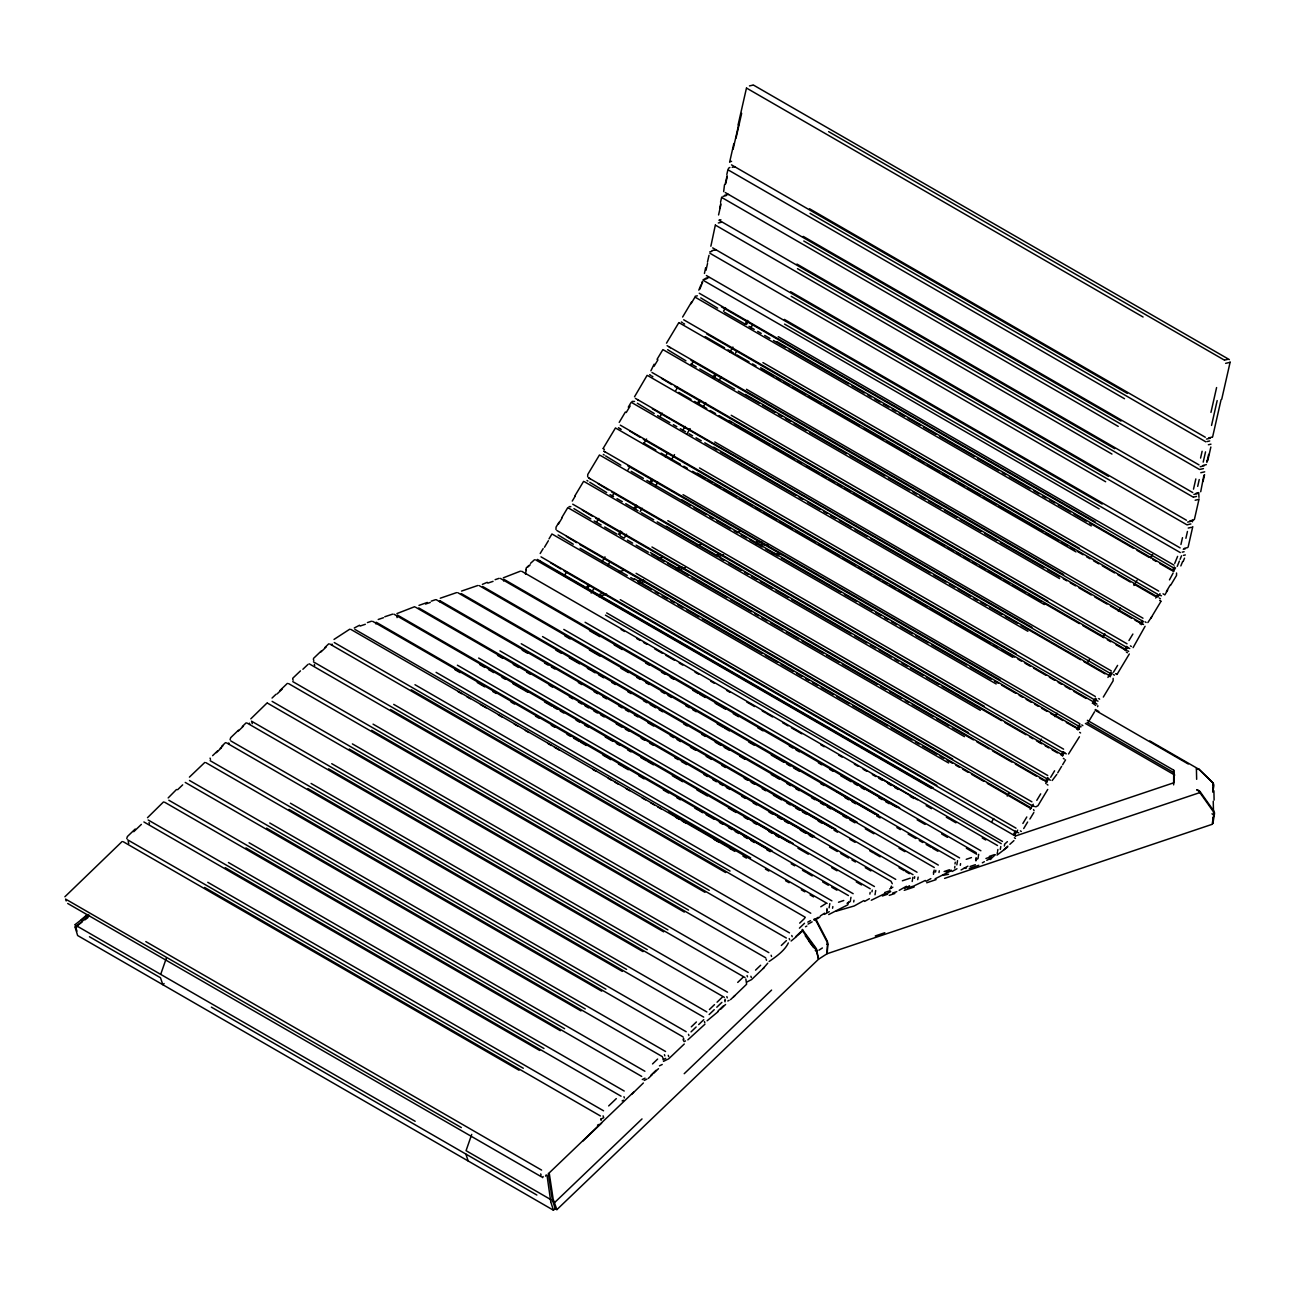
<?xml version="1.0" encoding="UTF-8"?>
<svg xmlns="http://www.w3.org/2000/svg" width="1295" height="1295" viewBox="0 0 1295 1295"><rect width="100%" height="100%" fill="white"/><g stroke="black" fill="none" stroke-linecap="round" stroke-linejoin="round"><path stroke-width="1.5" d="M892.287 883.724L891.009 881.247L772.467 812.823M547.024 1175.196L550.731 1201.582M815.332 918.883A5.245 3.545 73.3 0 1 816.983 921.263L827.052 940.72A5.261 3.448 67.4 0 1 827.715 944.508L827.197 953.703L1212.169 824.316L1213.723 814.814A5.212 3.966 61 0 0 1212.929 811.026L1199.85 792.589A5.407 4.209 59.4 0 0 1196.904 789.95M75.175 927.414L77.635 935.524L553.434 1210.21L555.086 1208.64M704.431 273.455L705.645 267.757M1213.026 785.191L1213.091 784.22A5.002 3.577 -48.8 0 0 1213.026 783.653L1212.897 783.184A5.293 3.642 -58.2 0 0 1212.266 782.164M375.89 623.915L376.019 623.073M397.031 617.618L397.306 615.918M439.572 601.722L439.701 600.88M503.609 580.986L503.739 580.144M525.948 569.8L526.256 567.89L528.975 565.429M525.511 574.235L525.819 572.325M525.98 571.37L526.288 569.46M826.728 910.223L827.003 908.475M826.76 911.793L827.052 910.045M829.124 907.827L829.399 906.128M829.545 905.286L829.82 903.586M832.572 908.248L832.847 906.565M848.176 903.797L848.452 902.113M850.556 899.815L850.281 901.514L847.059 903.311M850.685 898.973L850.961 897.289M853.713 901.935L853.988 900.252M869.884 894.117L870.159 892.417M871.972 891.818L872.247 890.134M874.999 894.78L875.274 893.097M875.42 892.255L875.695 890.555M891.041 887.803L891.316 886.104M912.182 881.49L912.457 879.807M912.603 878.949L912.878 877.265M914.416 878.35L914.691 876.666M917.718 879.629L918.139 877.104M933.436 872.765L933.566 871.923M933.468 874.335L933.744 872.652M933.889 871.794L934.164 870.11M935.557 872.053L935.832 870.353M939.005 872.474L939.28 870.79M954.998 863.911L955.273 862.227M954.625 868.022L954.901 866.339M956.843 864.898L957.118 863.198M957.264 862.357L957.539 860.657M960.291 865.319L960.566 863.635M975.863 859.297L976.139 857.614M975.912 860.867L976.187 859.184M978.275 856.885L978 858.585L975.588 859.929M978.405 856.044L978.696 854.36M997.199 853.713L997.474 852.029M997.603 851.187L997.878 849.488M1000.307 849.39L1000.776 846.525M1004.37 846.007L1004.677 844.097L1007.397 841.653M1173.642 784.883L1173.707 770.169L1087.363 720.311M1212.848 791.795L1213.787 786.097A5.212 4.468 -19.7 0 0 1212.8 782.811L1199.85 770.169A5.407 4.581 -21.2 0 0 1196.402 768.777L1196.661 779.315M1097.885 705.743L1097.61 706.665M733.504 996.891L746.616 984.232L745.855 979.004M763.208 968.482L767.741 963.205M769.101 961.473C776.093 956.73 784.867 950.514 788.331 942.922M715.423 224.666L710.858 246.244M726.819 174.517L727.984 169.337M1199.073 498.931L1194.411 519.408M720.538 202.182L721.703 197.067M724.504 184.764L723.662 191.628M729.619 162.215L733.844 143.583M738.085 124.951L746.551 87.688M707.475 262.076L709.029 255.261M719.648 208.446L720.813 203.331M725.168 184.198L727.11 175.667M733.116 149.216L738.749 124.385M706.002 270.283L707.539 263.468M718.563 214.954L720.894 204.723M725.621 183.874L727.175 177.043M735.997 138.193L741.646 113.345M1180.943 544.499L1182.497 537.668M1193.504 489.154L1195.835 478.923M1200.578 458.074L1202.116 451.259M1210.955 412.393L1216.588 387.561M1185.896 538.299L1187.45 531.468M1197.697 486.37L1199.235 479.555M1203.201 462.121L1205.532 451.874M1211.537 425.44L1217.17 400.592M1200.708 491.744L1203.913 475.249M1207.086 461.23L1208.64 454.399M1212.606 436.965L1221.072 399.718M1188.13 547.073L1192.776 526.612M1203.023 481.513L1204.577 474.682M1207.766 460.664L1210.857 447.018M1221.703 399.329L1230.201 361.888M634.518 396.788L647.144 375.291M75.239 927.058L89.436 915.29M160.693 974.374L166.375 958.073M471.736 1134.388L466.054 1150.672L550.699 1199.542M619.204 422.397L625.356 412.037M682.611 317.032L691.692 301.8M698.798 290.145L700.967 284.868M701.68 283.119L702.408 281.355M699.786 289.19L702.667 282.148M1174.727 563.39L1177.608 556.364M1177.22 566.368L1179.389 561.091M1180.101 559.327L1181.542 555.814M1180.83 565.931L1182.643 561.544M1183.177 561.48L1184.52 558.177M75.175 924.565L87.882 914.545M354.263 627.994L359.541 625.242M542.637 1177.657L543.155 1176.524M545.567 1176.119L546.085 1174.97M64.879 896.771L122.118 841.523M147.5 817.695L163.494 801.945M168.156 797.93L176.508 789.497M250.793 718.854L267.272 702.764M643.372 1082.976L631.604 1094.421M990.076 858.294L990.4 859.508L991.436 857.889M396.901 613.587L414.335 606.821M503.334 577.813L520.46 571.144M549.015 538.866L551.994 533.896M567.777 507.64L561.933 517.401M599.472 454.966L587.752 474.472L587.687 476.868M583.624 481.319L574.851 495.936M628.285 407.164L631.183 402.292M662.894 349.601L657.051 359.346M615.449 427.981L603.082 448.523M678.855 322.601L666.488 343.159M1062.628 764.73L1065.558 759.857M1129.321 653.975L1116.954 674.517M1161.016 601.285L1150.705 618.411M544.467 547.251L548.368 540.743M558.355 524.151L562.273 517.66M572.26 501.068L575.19 496.195M691.044 303.677L694.962 297.17M626.23 412.522L630.147 406.015M654.024 366.323L657.941 359.832M564.539 575.368L566.611 571.921M596.736 521.869L598.824 518.421M612.325 495.969L614.397 492.521M627.897 470.085L629.985 466.637M643.485 444.201L646.593 439.021M660.11 416.569L662.182 413.121M675.682 390.685L677.754 387.237M691.271 364.801L693.343 361.337M723.468 311.286L725.54 307.838M586.279 587.93L588.367 584.482M601.867 562.03L604.992 556.866M618.492 534.414L620.564 530.966M634.064 508.53L636.153 505.082M649.653 482.647L651.725 479.182M665.225 456.747L667.313 453.299M697.438 403.247L699.51 399.783M713.011 377.347L715.083 373.899M745.208 323.847L747.296 320.383M587.477 588.707L589.549 585.259M619.674 535.191L621.762 531.743M635.262 509.307L637.334 505.859M650.835 483.423L652.923 479.959M683.048 429.908L685.12 426.46M698.62 404.024L700.692 400.56M714.209 378.124L716.281 374.676M729.781 352.24L732.905 347.06M746.406 324.624L748.478 321.16M591.151 593.078L594.275 587.881M607.824 565.381L609.896 561.917M624.481 537.684L626.57 534.22M640.118 511.719L642.207 508.255M655.739 485.754L657.828 482.29M671.377 459.79L674.501 454.594M686.997 433.809L690.122 428.629M703.671 406.112L705.743 402.648M719.292 380.147L721.38 376.683M734.912 354.183L737.001 350.718M750.55 328.218L752.622 324.754M991.646 821.953L993.718 818.505M1007.219 796.069L1009.307 792.621M1039.432 742.553L1041.504 739.105M1055.004 716.669L1057.076 713.221M1087.201 663.169L1089.289 659.705M1102.79 637.269L1104.862 633.822M1118.362 611.386L1120.45 607.922M1133.951 585.486L1137.059 580.306M1150.575 557.87L1152.647 554.422M1128.965 640.539L1132.882 634.048M1013.386 834.514L1015.474 831.066M1045.583 780.998L1047.671 777.55M1061.172 755.115L1063.244 751.667M1076.76 729.231L1079.868 724.051M1092.332 703.331L1095.457 698.151M1107.921 677.447L1111.029 672.267M1124.529 649.831L1126.618 646.367M1140.118 623.931L1142.19 620.483M1155.69 598.047L1157.779 594.599M1172.315 570.431L1174.387 566.983M1014.584 835.291L1017.692 830.111M1030.156 809.407L1033.281 804.227M1045.745 783.507L1048.853 778.327M1062.369 755.891L1064.441 752.444M1077.942 730.008L1080.014 726.544M1093.53 704.108L1096.638 698.928M1110.139 676.492L1112.227 673.044M1125.727 650.608L1127.799 647.144M1141.3 624.708L1143.388 621.26M1157.924 597.092L1159.996 593.644M1173.513 571.208L1175.585 567.76M1113.473 672.251L1117.601 665.387M1022.888 823.458L1026.805 816.967M1036.793 800.375L1040.694 793.867M1050.682 777.275L1054.599 770.784M1169.466 579.885L1173.157 572.973M1023.714 828.525L1027.631 822.034M1151.757 616.711L1147.856 622.555M1166.39 591.443L1170.292 584.952M1029.913 819.039L1033.831 812.532M1047.72 789.448L1037.975 805.684L1035.741 806.882M1057.707 772.856L1061.625 766.349M1079.431 736.758L1068.537 753.998M1103.308 697.066L1113.117 680.83L1113.15 678.37M1088.35 722.076L1094.534 711.797M1170.664 585.21L1176.524 575.466L1176.556 573.005M1133.093 647.629L1145.088 626.278M1164.788 594.955L1167.734 590.083M1056.769 774.475L1052.188 780.496M654.121 364.219L650.883 370.807M540.193 553.499L543.155 548.611M559.003 522.273L556.041 527.146L555.976 529.542M334.013 639.422L349.747 629.192M482.387 584.369L487.26 582.313M728.454 168.318L729.878 167.444M287.393 683.371L279.801 690.64M324.948 647.451L328.72 643.825M684.262 1044.013L668.56 1058.954M704.917 1024.248L687.839 1039.869M135.198 829.043L127.396 836.521L126.764 838.593M204.82 762.415L189.41 777.129M221.655 746.292L225.476 742.634M238.49 730.186L230.688 737.664L230.057 739.753M242.311 726.527L246.131 722.869M300.472 670.875L292.767 678.224M313.487 658.427L321.128 651.11M212.607 755.665L217.706 750.792M220.247 748.348L222.805 745.904M238.361 731.011L243.46 726.139M277.13 693.91L282.229 689.037M302.884 669.272L307.983 664.4M320.998 651.935L326.097 647.063M133.725 831.714L141.365 824.397M177.593 789.74L182.676 784.867M216.362 752.638L221.445 747.765M81.002 920.34L86.83 914.756M164.093 983.536L162.846 984.718L160.467 977.741L89.468 936.754M608.666 1105.93L616.307 1098.613M652.534 1063.94L657.633 1059.067M691.303 1026.838L696.402 1021.965M709.417 1009.517L714.5 1004.629M717.058 1002.2L722.157 997.312M737.713 982.419L742.812 977.547M799.695 923.108L804.778 918.236M691.028 1031.888L696.127 1027M698.685 1024.572L703.768 1019.683M709.142 1014.552L714.241 1009.679M716.783 1007.235L721.882 1002.362M755.552 970.133L760.651 965.261M781.322 945.48L786.405 940.607M799.42 928.159L804.519 923.27M650.98 1075.141L656.079 1070.269M718.061 1010.958L723.16 1006.085M795.599 936.754L800.698 931.882M815.267 950.449L816.999 951.453L818.424 959.336L556.882 1209.627L553.159 1199.121L549.209 1172.914L633.579 1092.171M582.766 1141.154L601.625 1123.105M653.408 1073.539L658.507 1068.666M718.061 1011.686L707.119 1020.784M720.489 1009.355L725.572 1004.483M764.341 967.381L751.602 979.57L747.053 981.918M798.028 935.152L803.11 930.279M684.213 1073.701L771.593 990.076M642.012 1118.929L554.503 1202.667L552.479 1200.805L548.352 1173.335M734.896 995.564L730.526 999.643M796.878 936.253L791.132 941.012M648.309 1078.411L652.275 1074.64M272.047 698.054L275.981 694.298M534.479 559.748L530.513 563.325M527.518 567.226L530.238 564.782M990.934 858.731L995.256 854.797M1003.738 849.828L1007.818 846.137M1009.857 844.308L1013.936 840.633M1007.639 847.027L997.02 855.121M77.603 925.504L82.054 922.056M85.033 919.838L88.011 917.524M820.771 906.808L825.789 903.586M813.924 920.033L818.197 917.297M820.334 915.921L824.624 913.169M815.623 919.741L819.897 917.006M818.942 950.19L822.39 947.972M695.188 296.247L697.357 295.81M418.981 605.38L427.334 602.45M440.268 598.225L456.601 592.608M461.554 591.07L477.79 585.502M824.429 914.383L829.253 911.68M863.878 900.575L854.214 905.966L836.295 911.162M864.591 901.417L869.414 898.714M889.633 889.001L892.854 887.205M885.165 893.42L871.276 900.252M885.877 894.262L890.701 891.559M899.216 890.312L906.451 886.266M904.736 888.451L909.576 885.764M925.326 880.454L913.849 885.942M926.022 881.296L930.862 878.609M951.436 870.612L935.136 878.787M952.149 871.454L956.973 868.751M967.899 866.145L961.068 869.965M986.774 860.349L991.598 857.646M982.355 862.81L984.362 861.693M847.836 904.817L828.703 914.561M807.805 922.105L810.524 920.615M808.048 924.096L812.127 921.862M805.458 926.751L806.834 926.071M727.774 1001.003L729.15 1000.323M684.116 1041.601L685.492 1040.921M662.943 1059.747L665.711 1058.387M663.461 1061.366L667.589 1059.326M659.463 1065.834L662.231 1064.474M642.288 1079.528L645.039 1078.168M644.182 1080.451L646.933 1079.091M622.134 1100.912L623.526 1100.232M600.977 1119.058L603.729 1117.698L603.098 1115.837M597.497 1125.145L598.873 1124.465M367.408 622.604L371.455 621.228M892.563 893.097L896.787 891.656M384.761 616.76L392.644 614.121M431.267 601.139L435.622 599.666M495.127 579.674L499.077 578.347M378.221 619.479L383.466 617.715M360.091 626.052L365.336 624.287M425.521 604.053L430.248 602.466M487.81 583.122L493.055 581.358M618.735 571.953L624.481 570.027M658.151 558.712L662.571 557.222M696.856 545.697L701.307 544.191M736.855 532.245L740.724 530.95M597.594 595.053L603.341 593.126M643.534 579.61L637.787 581.552L651.741 589.662M676.071 568.683L681.817 566.741M716.281 555.166L720.101 553.888M598.954 596.655L606.61 594.081M639.196 583.122L644.942 581.196M677.528 570.237L685.201 567.663M717.786 556.721L723.533 554.778M1015.134 836.117L1173.998 782.714L1173.707 770.169M838.512 902.259L843.757 900.494M902.372 880.794L910.255 878.156M966.232 859.33L971.477 857.565M944.12 871.551L949.365 869.787M989.315 856.367L994.56 854.603M884.744 892.498L889.989 890.733M945.981 871.923L951.226 870.159M985.932 858.488L991.177 856.723M882.332 895.994L887.577 894.23M970.101 866.484L975.362 864.72M907.585 888.03L912.829 886.266M889.244 895.379L894.861 893.485M904.234 890.329L914.14 887.01M926.718 882.769L936.091 879.629M969.291 868.476L978.793 865.27M944.589 878.382L1199.85 792.589M875.258 935.961L884.825 932.74M942.728 875.388L948.555 874.271M966.183 868.33L964.03 868.233M632.09 401.401L634.55 401.434M749.465 85.907L752.703 85.179M730.283 161.648L731.578 161.341M732.193 167.33L734.783 166.731M724.617 195.302L728.502 194.412M723.015 196.354L726.252 195.61M719.599 220.053L720.894 219.745M718.32 222.967L721.574 222.222M712.04 250.631L713.982 250.194M714.63 250.032L715.925 249.741M709.789 251.845L711.748 251.392M705.37 278.393L706.633 278.101M707.264 277.956L709.158 277.518M703.12 279.607L704.383 279.315M705.014 279.17L706.908 278.733M1225.054 359.978L1227.644 359.379M1225.637 363.345L1229.538 362.454M1208.721 437.856L1210.016 437.564M1210.663 437.419L1211.958 437.111M1206.471 439.07L1210.356 438.179M1207.134 441.546L1209.724 440.947M1208.381 444.752L1210.971 444.169M1203.071 465.374L1206.325 464.646M1200.19 466.734L1204.075 465.844M1200.206 469.357L1203.444 468.612M1200.789 472.724L1204.69 471.833M1196.143 493.201L1198.085 492.747M1193.893 494.399L1195.852 493.962M1196.499 493.816L1197.794 493.508M1193.925 497.021L1196.515 496.438M1195.156 500.242L1198.393 499.498M1189.862 520.865L1193.747 519.975M1187.612 522.079L1191.497 521.189M1187.628 524.685L1188.923 524.394M1189.571 524.248L1190.882 523.957M1188.227 528.052L1191.465 527.324M1184.213 548.384L1187.466 547.639M1183.274 549.29L1185.216 548.853M1182.206 552.156L1184.099 551.735M1183.452 555.377L1185.346 554.956M569.039 506.604L570.852 506.669M756.474 541.65L762.334 542.395M756.118 543.835L767.854 545.308M772.095 553.273L781.953 554.503M1172.525 570.787L1173.788 571.305M1160.158 595.279L1161.421 595.797M1142.093 623.996L1134.954 620.175M1126.553 647.176L1127.815 647.694M1128.447 647.953L1129.726 648.487M1126.116 650.381L1116.08 644.797M1108.488 675.893L1110.382 676.67M1094.858 699.85L1096.12 700.385M1096.752 700.644L1098.014 701.162M1078.686 729.36L1066.303 722.513M1063.146 752.541L1064.409 753.059M1065.04 753.334L1066.303 753.852M1061.56 755.179L1062.823 755.697M1047.299 778.878L1048.562 779.412M1049.193 779.671L1050.455 780.189M1045.081 781.257L1046.975 782.05M1031.435 805.231L1032.714 805.749M1033.345 806.008L1034.608 806.542M1029.849 807.853L1031.128 808.388M1015.588 831.568L1016.85 832.086M1017.481 832.361L1018.744 832.879M753.35 85.017L1229.327 359.605M828.622 131.621L1224.406 360.123M747.296 88.513L1143.08 317.016M809.521 208.738L1205.305 437.241M731.529 164.87L1127.314 393.372M810.055 213.335L1205.839 441.838M728.729 170.228L1124.513 398.73M803.24 236.402L1199.024 464.905M725.232 192.534L1121.033 421.037M803.774 240.999L1199.558 469.502M722.448 197.892L1118.232 426.395M796.943 264.067L1192.744 492.569M718.952 220.199L1114.736 448.701M797.477 268.664L1193.278 497.167M716.151 225.557L1111.952 454.059M790.662 291.731L1186.447 520.234M712.671 247.863L1108.455 476.366M791.196 296.328L1186.981 524.847M709.87 253.221L1105.655 481.74M784.381 319.396L1180.166 547.914M706.39 275.527L1102.174 504.046M784.527 324.09L1180.312 552.593M703.379 280.4L1099.18 508.903M778.214 336.651L1174.015 565.154M699.268 293.253L1095.068 521.755M721.477 306.866L1173.286 567.712M777.129 341.767L1172.914 570.286M724.504 312.224L745.483 324.333M748.979 326.34L754.208 329.367M757.704 331.39L761.201 333.414M764.697 335.421L769.942 338.448M773.439 340.472L785.677 347.529M789.173 349.553L848.581 383.854M852.078 385.878L864.315 392.935M867.812 394.959L871.308 396.982M874.805 398.989L880.05 402.017M883.546 404.04L888.775 407.067M892.271 409.09L895.768 411.098M899.264 413.121L904.509 416.148M908.005 418.155L920.243 425.229M923.74 427.237L935.961 434.311M939.458 436.318L974.423 456.504M977.903 458.527L998.882 470.635M1002.379 472.643L1005.875 474.666M1009.372 476.69L1030.334 488.798M1033.831 490.805L1039.076 493.832M1042.572 495.855L1046.069 497.879M1049.565 499.886L1054.81 502.913M1058.306 504.937L1070.528 511.994M1074.024 514.018L1086.262 521.076M1089.759 523.099L1133.449 548.319M1136.945 550.343L1149.183 557.4M1152.679 559.424L1156.176 561.447M1159.656 563.454L1171.894 570.512M695.512 297.397L1091.296 525.916M762.933 362.6L1158.717 591.103M683.695 319.784L1079.48 548.287M706.746 333.916L1157.633 594.227M760.683 367.748L1157.196 596.671M705.273 336.635L724.52 347.74M728.017 349.763L733.261 352.79M736.758 354.814L748.996 361.872M752.492 363.895L755.989 365.918M761.25 368.945L773.487 376.019M776.984 378.043L780.48 380.05M783.977 382.074L789.222 385.101M792.718 387.124L804.972 394.198M808.468 396.205L820.706 403.279M824.203 405.303L859.184 425.488M864.429 428.532L883.676 439.636M887.172 441.66L908.167 453.768M911.664 455.791L915.16 457.815M918.657 459.822L923.902 462.865M927.398 464.873L939.652 471.947M943.148 473.97L948.393 476.997M951.89 479.021L955.386 481.028M958.883 483.051L964.127 486.078M967.624 488.102L979.878 495.176M983.374 497.199L995.612 504.257M999.109 506.28L1042.831 531.517M1046.328 533.54L1058.582 540.614M1062.078 542.637L1067.323 545.664M1070.819 547.688L1074.316 549.695M1077.812 551.719L1083.057 554.746M1086.57 556.769L1090.066 558.792M1093.563 560.8L1098.807 563.843M1102.304 565.85L1114.542 572.924M1118.038 574.948L1130.292 582.005M1133.789 584.029L1154.768 596.153M679.535 322.973L1076.048 551.897M746.47 389.293L1142.983 618.217M667.119 345.684L1063.632 574.608M691.012 360.35L1142.255 620.872M745.418 394.457L1141.203 622.96M691.044 363.895L696.289 366.922M699.786 368.945L734.751 389.115M738.231 391.139L759.21 403.247M762.706 405.27L774.944 412.328M778.441 414.351L781.921 416.359M785.417 418.382L790.662 421.409M794.159 423.433L806.396 430.49M809.893 432.514L846.59 453.687M850.087 455.71L885.035 475.896M888.532 477.904L909.511 490.012M913.007 492.035L916.504 494.059M919.984 496.066L925.229 499.093M928.725 501.116L940.963 508.174M944.46 510.198L956.697 517.255M960.194 519.279L981.157 531.387M984.653 533.41L996.891 540.468M1000.387 542.492L1044.078 567.712M1047.574 569.735L1059.796 576.793M1063.292 578.816L1066.789 580.824M1070.285 582.847L1075.53 585.874M1079.026 587.898L1091.264 594.955M1094.761 596.963L1106.982 604.037M1110.479 606.044L1131.458 618.152M663.801 350.087L1059.585 578.59M731.222 415.274L1127.022 643.793M652 372.458L1047.784 600.977M675.035 386.59L1125.922 646.917M728.972 420.438L1125.484 649.362M678.823 392.353L691.061 399.41M694.557 401.434L706.795 408.508M710.291 410.531L715.552 413.558M719.049 415.566L731.286 422.639M734.783 424.663L769.764 444.865M773.261 446.872L794.256 458.997M797.752 461.02L801.249 463.027M806.494 466.07L818.731 473.128M822.244 475.152L825.741 477.175M829.237 479.182L834.482 482.226M837.978 484.233L841.475 486.256M844.971 488.28L850.216 491.307M853.713 493.33L865.966 500.388M869.463 502.411L906.192 523.617M909.689 525.64L928.92 536.745M932.432 538.769L944.67 545.842M948.167 547.85L953.411 550.877M956.908 552.9L960.404 554.924M963.901 556.947L969.162 559.974M972.658 561.998L976.155 564.005M979.651 566.028L984.896 569.055M988.393 571.079L1000.63 578.153M1004.143 580.176L1009.388 583.203M1012.884 585.21L1025.122 592.284M1028.619 594.308L1040.872 601.382M1044.369 603.389L1079.35 623.591M1082.847 625.615L1103.826 637.723M1107.322 639.746L1110.819 641.77M647.824 375.647L1044.337 604.571M714.775 441.983L1111.288 670.907M635.408 398.358L1031.921 627.282M1110.543 673.546L652.405 408.832M713.707 447.147L1109.507 675.65M657.601 415.566L669.839 422.639M673.335 424.647L676.816 426.67M680.312 428.694L685.557 431.721M689.053 433.728L692.55 435.751M696.046 437.775L701.291 440.802M704.788 442.809L717.025 449.883M720.522 451.89L795.664 495.273M799.161 497.296L802.657 499.32M807.902 502.347L820.123 509.404M823.62 511.428L827.116 513.435M830.613 515.459L835.858 518.486M839.354 520.509L851.592 527.567M855.088 529.59L867.31 536.648M870.807 538.671L930.231 572.973M933.727 574.996L945.965 582.054M949.445 584.077L954.69 587.104M958.187 589.112L970.424 596.186M973.921 598.193L977.417 600.216M980.914 602.24L986.159 605.267M989.655 607.274L1001.877 614.348M1005.373 616.355L1017.611 623.413M1021.107 625.436L1080.532 659.738M1084.028 661.761L1104.991 673.869M632.09 402.777L1027.89 631.28M699.527 467.964L1095.311 696.467M620.289 425.148L1016.073 653.651M643.34 439.28L1094.226 699.591M697.277 473.128L1093.789 702.052M643.615 443.019L655.853 450.077M661.097 453.104L680.344 464.225M683.841 466.232L687.337 468.256M692.582 471.283L704.836 478.357M708.333 480.38L711.829 482.387M715.326 484.411L720.57 487.438M724.067 489.461L736.305 496.535M739.817 498.559L752.055 505.617M755.552 507.64L760.796 510.667M764.293 512.691L776.547 519.764M780.043 521.772L792.281 528.846M795.778 530.869L815.024 541.974M818.521 543.997L839.5 556.105M842.996 558.129L855.25 565.203M858.747 567.21L862.243 569.233M867.488 572.26L870.985 574.284M874.481 576.307L879.726 579.334M883.222 581.358L886.735 583.365M890.232 585.389L895.476 588.416M898.973 590.439L911.211 597.513M914.707 599.536L926.961 606.594M930.457 608.618L951.436 620.742M954.933 622.749L989.914 642.951M993.411 644.975L996.923 646.982M1002.168 650.025L1014.406 657.083M1017.902 659.106L1021.399 661.13M1024.895 663.153L1030.14 666.18M1033.653 668.188L1045.891 675.262M1049.387 677.285L1054.632 680.312M1058.128 682.335L1061.625 684.359M1065.121 686.366L1070.382 689.393M1073.879 691.417L1086.117 698.491M616.129 428.337L1012.641 657.261M1095.376 709.514L1098.872 711.538M1149.766 740.918L1199.316 769.521L1212.266 782.148M1095.133 710.227L1188.26 764.001M1087.007 722.497L1173.351 772.354M1085.404 723.452L1174.743 775.041M683.064 494.674L1079.577 723.597M603.697 451.048L1000.209 679.972M627.589 465.714L1078.848 726.236M682.012 499.821L1077.796 728.324M631.134 471.283L643.372 478.341M646.869 480.364L690.559 505.584M694.055 507.608L706.293 514.665M709.773 516.689L713.27 518.696M716.766 520.72L730.752 528.797M734.249 530.804L737.745 532.828M741.242 534.851L746.487 537.878M749.983 539.885L762.205 546.959M765.701 548.967L777.939 556.041M781.435 558.048L840.86 592.365M844.34 594.373L856.578 601.447M860.074 603.454L872.312 610.528M875.808 612.535L881.053 615.562M884.55 617.585L888.046 619.609M891.527 621.616L896.771 624.643M900.268 626.667L912.506 633.724M916.002 635.748L928.24 642.806M931.736 644.829L966.685 664.999M970.182 667.022L991.144 679.13M994.641 681.154L998.137 683.161M1001.634 685.184L1015.62 693.262M1019.116 695.269L1022.613 697.293M1026.093 699.316L1031.338 702.343M1034.834 704.351L1038.331 706.374M1041.827 708.397L1047.072 711.424M1050.569 713.432L1062.806 720.506M600.394 455.452L996.179 683.954M1211.99 813.81L1213.723 814.814M667.815 520.655L1063.6 749.158M588.577 477.839L984.362 706.342M611.628 491.954L1062.515 752.282M666.148 526.175L1061.949 754.677M610.042 494.593L613.539 496.616M617.035 498.64L622.28 501.667M625.776 503.674L637.998 510.748M641.494 512.755L653.732 519.813M657.229 521.836L716.653 556.138M720.149 558.161L723.63 560.185M728.875 563.212L741.112 570.269M744.609 572.293L748.105 574.3M751.602 576.324L756.847 579.351M760.343 581.374L772.565 588.432M776.061 590.455L788.299 597.513M791.795 599.536L851.22 633.838M854.716 635.861L866.938 642.919M870.434 644.942L875.679 647.969M879.175 649.977L891.413 657.051M894.91 659.058L898.406 661.081M901.903 663.089L907.131 666.116M910.628 668.139L922.866 675.197M926.362 677.22L938.6 684.278M942.096 686.301L1001.504 720.603M1005.001 722.626L1025.98 734.734M1029.476 736.758L1032.973 738.765M1036.469 740.789L1041.698 743.816M1045.194 745.839L1048.691 747.846M1052.188 749.87L1057.432 752.897M584.531 481.789L980.331 710.308M651.968 546.992L1047.752 775.495M572.73 504.176L968.514 732.679M595.781 518.308L1046.668 778.619M650.3 552.512L1046.085 781.014M594.195 520.946L601.188 524.977M604.668 527L616.906 534.058M620.402 536.065L623.899 538.089M627.395 540.112L632.64 543.139M636.136 545.146L648.358 552.22M651.854 554.228L664.092 561.302M667.589 563.309L688.568 575.417M692.064 577.441L727.013 597.626M730.509 599.634L751.472 611.742M754.969 613.765L758.465 615.789M761.962 617.796L767.207 620.823M770.703 622.846L782.941 629.904M786.421 631.928L798.659 638.985M802.155 641.009L823.134 653.117M826.631 655.14L838.852 662.198M842.349 664.222L877.298 684.391M880.794 686.415L886.039 689.442M889.535 691.449L901.773 698.523M905.27 700.53L908.766 702.554M912.263 704.577L933.226 716.685M936.722 718.693L948.96 725.767M952.456 727.774L973.419 739.882M976.916 741.905L989.153 748.963M992.65 750.987L1011.864 762.091M1015.361 764.099L1036.34 776.207M1039.836 778.23L1043.333 780.254M568.683 508.142L964.467 736.645M636.104 573.329L1031.905 801.832M556.882 530.513L952.667 759.016M579.917 544.645L1030.804 804.956M634.453 578.849L1030.237 807.352M580.079 548.287L627.266 575.53M630.762 577.554L634.259 579.561M655.238 591.669L658.734 593.693M662.231 595.716L667.459 598.743M670.956 600.75L674.452 602.774M677.949 604.797L683.193 607.824M686.69 609.832L698.928 616.906M702.424 618.913L761.832 653.23M765.329 655.238L777.567 662.312M781.063 664.319L793.301 671.393M796.797 673.4L802.026 676.427M805.522 678.45L809.019 680.474M812.515 682.481L817.76 685.508M821.257 687.532L833.494 694.589M836.991 696.613L849.212 703.671M852.709 705.694L887.674 725.864M891.154 727.887L912.133 739.995M915.63 742.019L919.126 744.026M922.623 746.049L936.593 754.127M940.089 756.134L943.586 758.158M947.082 760.181L952.327 763.208M955.823 765.216L959.32 767.239M962.816 769.262L968.061 772.289M971.558 774.297L983.779 781.371M987.276 783.378L1029.217 807.594M552.835 534.479L948.62 762.982M620.256 599.682L1016.041 828.185M541.019 556.85L936.819 785.369M564.07 570.982L1014.956 831.309M537.425 559.424L933.209 787.927M556.85 571.354L570.868 579.448M574.219 581.374L732.274 672.623M733.617 673.4L739.218 676.637M742.375 678.467L857.873 745.143M860.786 746.827L1013.629 835.065M535.677 559.877L931.477 788.38M606.675 612.923L1002.476 841.442M605.445 615.157L1001.245 843.676M878.9 777.049L997.538 845.538M521.691 571.257L917.475 799.776M621.131 629.5L624.562 631.474M636.622 638.435L640.054 640.426M643.502 642.401L646.933 644.392M654.736 648.892L658.232 650.916M658.977 651.353L662.425 653.344M665.873 655.319L674.468 660.288M679.26 663.056L682.756 665.08M695.01 672.154L698.572 674.193M710.777 681.251L714.273 683.274M726.544 690.348L730.04 692.372M746.746 702.019L750.193 704.011M751.051 704.512L754.564 706.536M762.237 710.955L765.669 712.946M766.818 713.61L772.565 716.928M782.585 722.707L788.04 725.864M791.488 727.855L801.848 733.828M820.739 744.738L824.187 746.729M838.626 755.066L842.122 757.089M854.376 764.163L857.889 766.187M863.134 769.214L866.646 771.237M872.361 774.539L875.808 776.531M878.9 778.311L882.397 780.335M887.852 783.491L891.3 785.466M894.667 787.409L898.18 789.448M910.223 796.409L913.93 798.529M926.184 805.62L931.445 808.647M946.354 817.258L949.802 819.249M950.708 819.767L955.953 822.811M982.225 837.962L985.722 839.986M585.097 622.264L980.882 850.766M503.884 579.302L899.669 807.805M857.614 784.203L976.252 852.693M500.404 578.412L896.189 806.931M589.516 630.681L599.844 636.654M614.186 644.926L622.215 649.556M645.703 663.121L649.216 665.144M661.47 672.234L664.966 674.258M670.227 677.285L673.837 679.373M692.76 690.3L698.248 693.456M699.64 694.266L705.257 697.503M715.131 703.217L725.459 709.174M733.278 713.691L738.522 716.718M757.785 727.839L763.046 730.866M789.319 746.033L792.815 748.057M796.02 749.902L799.452 751.893M818.391 762.82L821.823 764.811M829.593 769.295L833.09 771.318M840.746 775.737L851.074 781.694M854.117 783.443L857.614 785.466M861.11 787.49L864.623 789.513M878.625 797.607L882.138 799.63M885.634 801.654L889.131 803.677M917.151 819.848L925.067 824.413M941.675 833.996L947.438 837.331M966.378 848.257L976.705 854.231M563.811 629.419L959.595 857.921M482.598 586.457L878.382 814.96M836.327 791.358L954.933 859.815M479.118 585.567L874.902 814.086M564.879 635.91L570.124 638.937M589.403 650.058L599.909 656.128M620.92 668.269L628.463 672.607M636.687 677.366L640.183 679.389M645.671 682.546L649.103 684.537M661.146 691.498L664.707 693.537M668.042 695.464L671.474 697.455M685.719 705.678L689.215 707.701M692.728 709.709L696.224 711.732M717.236 723.873L723.096 727.256M724.245 727.919L729.49 730.947M748.769 742.067L754.078 745.143M771.286 755.082L783.783 762.286M786.777 764.018L790.209 766.009M793.657 767.984L799.549 771.399M820.561 783.524L824.073 785.547M845.085 797.688L848.727 799.776M852.094 801.718L855.59 803.742M876.602 815.882L880.114 817.906M896.901 827.602L900.349 829.593M908.135 834.077L915.84 838.529M919.272 840.52L922.72 842.511M926.152 844.486L931.315 847.464M932.643 848.241L937.904 851.268M542.524 636.573L938.308 865.076M461.311 593.612L857.096 822.115M815.041 798.513L934.294 867.52M457.831 592.721L853.615 821.24M555.846 650.139L561.107 653.166M569.314 657.909L579.642 663.866M587.38 668.333L590.876 670.357M591.685 670.826L595.117 672.817M598.565 674.808L603.729 677.787M611.887 682.497L615.4 684.521M627.654 691.595L631.151 693.618M643.421 700.692L646.917 702.716M650.187 704.609L655.675 707.766M659.171 709.789L662.684 711.813M683.695 723.954L687.192 725.977M701.809 734.411L705.257 736.402M715.212 742.148L720.748 745.337M724.18 747.328L729.344 750.307M739.736 756.296L744.981 759.339M771.253 774.507L774.766 776.531M775.802 777.129L779.25 779.121M787.02 783.604L790.517 785.628M795.778 788.655L799.274 790.678M811.528 797.752L815.041 799.776M820.544 802.965L823.992 804.956M827.295 806.85L830.807 808.873M842.915 815.882L846.558 817.987M849.811 819.848L854.959 822.827M865.287 828.8L873.898 833.77M899.102 848.306L904.865 851.641M521.237 643.728L917.022 872.231M440.025 600.767L835.809 829.269M793.754 805.668L913.007 874.675M436.544 599.876L832.329 828.395M522.209 650.171L527.551 653.247M544.58 663.072L548.028 665.063M551.46 667.054L554.908 669.046M578.347 682.578L581.843 684.586M594.114 691.676L597.61 693.699M602.855 696.726L606.529 698.847M618.573 705.807L622.134 707.847M625.469 709.773L628.901 711.764M634.388 714.921L637.885 716.944M647.84 722.691L653.651 726.042M670.195 735.609L673.643 737.6M677.091 739.574L680.522 741.566M690.429 747.28L695.674 750.307M706.18 756.377L711.441 759.42M721.946 765.474L725.459 767.498M744.204 778.327L747.636 780.318M751.084 782.293L754.516 784.284M762.221 788.736L765.733 790.759M773.455 795.211L781.5 799.857M786.745 802.884L790.241 804.907M795.826 808.129L799.258 810.12M802.511 811.997L806.154 814.086M818.262 821.095L821.775 823.118M834.029 830.192L837.525 832.216M849.795 839.289L855.04 842.317M869.819 850.847L873.251 852.838M874.303 853.437L880.147 856.804M899.07 867.747L904.234 870.726M905.836 871.648L909.333 873.672M499.951 650.883L895.735 879.386M418.738 607.922L814.523 836.424M415.258 607.031L811.042 835.55M497.507 655.351L502.768 658.378M513.273 664.448L518.534 667.475M526.741 672.218L530.173 674.209M549.112 685.136L552.544 687.127M569.314 696.807L572.811 698.831M578.363 702.019L581.811 704.011M585.081 705.904L588.577 707.928M593.838 710.955L597.335 712.978M600.734 714.937L604.182 716.928M616.226 723.889L621.859 727.142M625.356 729.166L628.852 731.173M641.122 738.263L644.619 740.287M649.88 743.314L653.376 745.337M674.727 757.656L678.175 759.647M681.397 761.509L686.658 764.552M703.978 774.556L707.426 776.547M712.914 779.719L716.426 781.743M719.47 783.491L722.918 785.482M726.349 787.473L729.797 789.448M741.841 796.409L745.289 798.4M753.204 802.965L756.701 804.988M768.955 812.062L772.467 814.086M777.712 817.129L781.419 819.266M784.721 821.159L788.218 823.183M800.342 830.192L805.733 833.3M809.245 835.324L812.742 837.347M829.593 847.076L833.041 849.067M833.753 849.471L837.266 851.495M840.763 853.518L848.533 858.002M851.964 859.993L855.412 861.984M865.287 867.682L870.904 870.92M478.664 658.038L874.449 886.541M397.452 615.076L793.236 843.579M751.181 819.978L870.24 888.775M393.971 614.186L789.756 842.705M479.636 664.481L484.799 667.459M488.49 669.58L493.735 672.607M502.007 677.382L505.455 679.373M512.998 683.744L523.504 689.798M524.378 690.3L527.826 692.291M544.531 701.939L551.913 706.196M553.629 707.199L557.077 709.174M560.282 711.036L563.794 713.059M576.048 720.133L579.545 722.157M584.806 725.184L588.302 727.207M605.251 737.001L612.826 741.371M616.323 743.395L619.836 745.418M627.622 749.918L631.07 751.909M640.847 757.543L646.561 760.845M647.856 761.59L653.441 764.811M672.364 775.754L682.692 781.711M696.888 789.901L707.394 795.972M728.405 808.096L736.046 812.499M744.172 817.194L747.668 819.217M753.253 822.438L756.685 824.429M768.696 831.358L772.192 833.381M775.624 835.356L779.202 837.428M797.995 848.274L808.307 854.231M831.73 867.747L836.991 870.79M856.254 881.911L861.515 884.938M457.378 665.193L853.162 893.696M376.165 622.231L771.949 850.734M729.894 827.133L848.435 895.557M372.685 621.341L768.469 849.86M454.917 669.644L460.065 672.623M477.272 682.562L484.718 686.852M492.764 691.498L496.212 693.489M510.975 702.019L514.487 704.043M535.499 716.167L538.995 718.191M551.265 725.265L554.762 727.288M567.016 734.362L570.528 736.386M573.653 738.199L579.286 741.452M580.532 742.164L586.279 745.483M602.903 755.082L606.335 757.073M607.306 757.624L610.803 759.647M618.395 764.018L621.827 766.009M623.057 766.721L628.318 769.764M638.823 775.818L644.084 778.862M663.348 789.982L668.592 793.009M676.897 797.801L680.344 799.792M694.865 808.177L698.361 810.201M699.268 810.719L702.699 812.71M706.147 814.701L714.128 819.298M719.389 822.341L722.885 824.348M728.518 827.602L731.966 829.593M735.139 831.439L738.652 833.462M744.01 836.554L747.442 838.545M750.89 840.52L754.402 842.559M766.672 849.633L770.169 851.657M791.18 863.781L794.693 865.805M802.511 870.337L805.959 872.312M806.947 872.895L812.208 875.922M822.713 881.992L828.331 885.23M831.762 887.221L836.926 890.199M436.091 672.348L831.876 900.851M354.879 629.386L750.663 857.889M668.787 812.014L827.116 903.408M350.832 629.386L730.785 848.743M457.993 691.579L461.635 693.683M466.88 696.726L470.393 698.75M480.445 704.545L486.143 707.847M498.397 714.921L501.91 716.944M514.164 724.018L517.66 726.042M525.349 730.477L528.797 732.468M547.801 743.427L551.249 745.434M554.438 747.264L559.683 750.307M592.705 769.359L596.153 771.351M608.245 778.327L611.693 780.335M615.157 782.326L618.605 784.317M626.23 788.72L629.726 790.743M641.98 797.817L645.477 799.841M650.737 802.868L654.234 804.891M657.747 806.914L661.243 808.938M675.601 817.226L679.049 819.217M682.255 821.062L685.751 823.086M713.772 839.257L719.016 842.284M729.522 848.355L734.783 851.382M742.958 856.108L746.406 858.099M765.41 869.074L768.858 871.066M785.563 880.713L789.06 882.721M801.314 889.811L804.826 891.818M810.071 894.861L813.568 896.885M414.983 684.715L810.767 913.234M334.272 642.547L730.056 871.049M411.195 689.749L805.263 917.265M329.836 644.036L725.621 872.539M826.696 944.152L827.764 944.541M393.712 704.367L789.497 932.869M816.352 950.789L818.634 959.174L826.971 953.816L827.554 944.654A5.245 3.027 60.7 0 0 826.566 940.947L816.433 921.538A5.245 2.849 55.6 0 0 814.053 919.126M313.439 661.842L709.239 890.345M390.54 709.514L786.324 938.017M309.181 663.801L704.966 892.304M373.057 724.132L768.841 952.634M292.783 681.607L688.568 910.11M371.6 730.283L765.669 957.798M288.526 683.566L684.31 912.085M352.386 743.897L748.186 972.415M272.128 701.372L667.912 929.891M349.213 749.06L745.014 977.563M267.871 703.347L663.655 931.85M331.73 763.678L727.515 992.18M251.473 721.153L647.257 949.656M328.558 768.825L724.342 997.328M247.199 723.112L643 951.615M311.075 783.443L706.86 1011.945M230.801 740.918L626.602 969.421M307.902 788.59L703.687 1017.109M226.544 742.877L622.328 971.396M290.42 803.208L686.204 1031.726M210.146 760.683L605.93 989.202M288.963 809.359L683.032 1036.874M205.889 762.658L601.673 991.161M269.765 822.989L665.549 1051.491M189.491 780.464L585.275 1008.967M266.576 828.136L662.376 1056.639M185.234 782.423L581.018 1010.926M249.093 842.754L644.894 1071.256M168.836 800.229L564.62 1028.732M245.92 847.901L641.705 1076.42M164.578 802.188L560.363 1030.707M228.438 862.519L624.222 1091.037M148.18 819.994L543.965 1048.513M225.265 867.682L621.05 1096.185M143.907 821.969L539.707 1050.472M207.783 882.3L603.567 1110.802M127.509 839.775L523.309 1068.278M204.61 887.447L600.394 1115.95M123.252 841.734L519.036 1070.237M145.817 941.594L541.601 1170.097M65.559 899.07L461.344 1127.573M67.696 903.457L541.763 1176.993M76.049 925.504L415.161 1121.292M75.175 924.598L76.907 926.929M211.36 1007.138L536.858 1195.042M556.882 1209.627L555.15 1208.623L552.301 1199.542M700.741 297.882L717.64 308.145M669.046 350.573L685.929 360.836M661.535 378.383L671.668 384.534M637.334 403.247L654.218 413.51M629.823 431.073L639.957 437.224M605.639 455.937L620.823 465.18M598.112 483.747L608.245 489.915M589.775 482.274L606.659 492.537M582.264 510.1L592.398 516.252M573.928 508.627L590.811 518.89M566.417 536.438L576.55 542.589M558.08 534.965L573.264 544.208M550.553 562.775L560.686 568.942M1163.039 593.79L1163.962 594.389M1159.333 598.063L1160.401 598.759M1159.689 600.411L1160.757 601.107M1145.055 621.778L1146.124 622.474M681.38 321.969L682.449 322.665M683.517 323.361L684.586 324.058M1142.595 623.866L1143.517 624.481M1130.406 645.865L1131.344 646.48M669.24 347.076L670.308 347.772M667.653 349.666L668.576 350.265M1127.621 650.754L1128.69 651.45M1126.375 652.049L1127.443 652.745M1115.61 673.643L1116.678 674.339M1113.36 674.468L1114.428 675.164M649.669 374.66L650.737 375.356M651.806 376.052L652.874 376.748M1098.71 698.555L1099.633 699.154M637.545 399.75L638.613 400.446M1094.324 702.392L1095.392 703.088M1095.926 703.444L1096.994 704.14M1094.68 704.723L1095.732 705.419M1081.778 724.925L1082.847 725.621M1080.046 726.106L1081.115 726.803M618.508 427.69L619.577 428.386M620.111 428.726L621.179 429.422M1078.266 728.632L1079.188 729.231M1079.658 732.355L1080.58 732.954M603.341 448.717L604.409 449.414M604.231 451.388L605.299 452.084M1063.988 752.346L1064.911 752.945M603.308 454.432L604.247 455.031M1063.341 758.384L1064.263 758.999M589.047 478.13L589.97 478.745M1047.671 778.376L1048.61 778.991M586.991 480.461L587.93 481.076M1047.024 784.43L1047.946 785.029M1020.363 830.872L1021.302 831.471M1014.454 835L1015.507 835.68M1014.406 837.768L1015.458 838.448M539.513 560.784L540.565 561.463M815.283 948.264L802.333 930.668A5.229 1.991 44.9 0 0 801.993 930.279M805.231 935.718L814.636 948.523M808.549 940.688L813.26 947.082M1033.507 809.569L1034.106 810.686M1200.368 792.071L1213.464 810.492L1213.237 801.265M791.779 935.476L792.2 936.706M789.238 938.535L789.659 939.765M771.124 955.241L771.545 956.487M766.09 959.028L766.51 960.275M750.89 976.252L751.31 977.498M747.069 975.588L747.49 976.835M726.835 996.6L727.256 997.846M724.973 999.19L725.41 1000.436M724.65 1000.533L725.071 1001.78M704.415 1021.545L704.836 1022.791M688.487 1034.316L688.908 1035.563M683.452 1038.121L683.873 1039.351M683.112 1039.464L683.533 1040.694M668.252 1055.328L668.673 1056.574M664.432 1054.664L664.853 1055.911M662.587 1057.27L663.008 1058.501M623.963 1096.687L624.384 1097.933M600.686 1119.155L601.123 1120.402M553.434 1210.21L550.747 1201.792M540.711 1173.901L541.132 1175.132M332.038 644.052L332.459 645.282M313.358 659.252L313.779 660.499M314.296 664.319L314.717 665.565M465.844 1154.055L468.207 1161.016M292.702 679.017L293.123 680.264M251.894 722.383L252.315 723.63M249.401 723.128L249.822 724.374M228.746 742.893L229.166 744.139M210.065 758.109L210.486 759.339M149.022 822.487L149.443 823.717M128.156 841.637L128.788 843.498M75.175 925.925L76.955 931.137M65.77 899.685L66.191 900.931M1206.81 460.874L1206.908 462.477M1198.717 492.553L1198.976 497.345M1192.436 520.218L1192.517 521.82M1213.901 790.776L1214.111 800.1M1212.816 782.795L1213.026 792.038M1212.751 817.598L1212.881 823.588L1214.435 814.102A5.261 4.808 10.1 0 0 1213.48 810.476M1196.92 789.837A5.407 4.953 22.2 0 1 1200.433 792.022M815.202 948.312A5.261 1.991 50.1 0 1 816.918 951.404M802.301 929.389A5.229 2.817 58.9 0 1 802.868 930.247L815.801 947.843A5.245 2.687 53.9 0 1 817.161 951.258M1196.402 768.841A5.407 3.739 -48.2 0 1 1199.316 769.505"/></g></svg>
